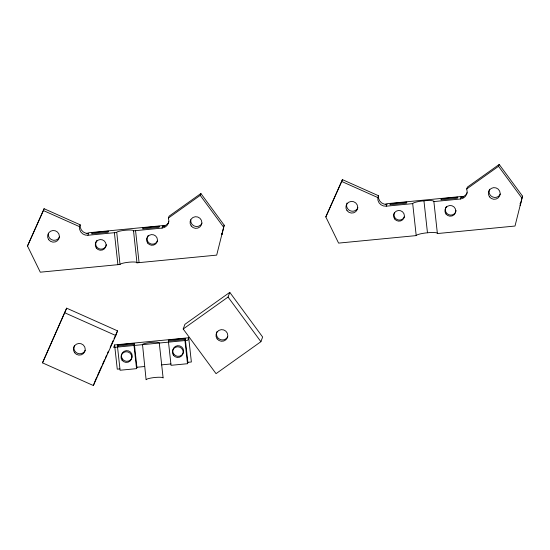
<?xml version="1.0" encoding="UTF-8"?>
<svg xmlns="http://www.w3.org/2000/svg" width="550" height="550" viewBox="0 0 550 550"><rect width="100%" height="100%" fill="white"/><g stroke="black" fill="none" stroke-linecap="round" stroke-linejoin="round"><path stroke-width="0.82" d="M133.451 230.863L162.023 228.092A7.7 7.569 20.2 0 0 168.403 218.041L169.077 216.198L200.894 193.531L224.187 225.197L216.693 255.117L136.971 262.831L133.519 230.78A8.594 1.396 -6.3 0 0 126.177 230.161A8.594 1.396 -6.3 0 0 116.744 232.183L120.01 264.474L40.288 272.188L27.5 246.008L44.089 208.711L80.169 224.799A7.7 7.569 20.2 0 0 88.598 233.427L87.924 235.262A7.7 7.569 20.2 0 1 79.489 226.641L43.409 210.547L44.089 208.711M224.187 225.197L221.897 234.644A3.63 3.568 20.2 0 0 221.946 233.2M386.231 206.188L412.699 203.624A10.67 1.732 -6.3 0 1 423.947 200.791A10.67 1.732 -6.3 0 1 433.868 201.575L460.336 199.018A7.7 7.569 20.2 0 0 466.709 188.959L467.39 187.117L499.207 164.457L522.5 196.123L515.006 226.036L437.388 233.551A10.67 1.732 -6.3 0 0 427.467 232.767A10.67 1.732 -6.3 0 0 416.212 235.599L338.594 243.107L325.813 216.927L342.396 179.63L378.476 195.724A7.7 7.569 20.2 0 0 386.911 204.346L386.231 206.188A7.7 7.569 20.2 0 1 377.802 197.56L341.722 181.472L342.396 179.63M522.5 196.123L520.211 205.562A3.63 3.568 20.2 0 0 520.053 203.424M79.489 226.641L80.169 224.799M42.501 362.856L66.66 308.172L117.535 330.859L115.809 335.548L93.376 385.543L42.501 362.856L66.66 308.172M93.376 385.543L95.102 380.861M114.599 344.933L113.678 347.449L187.777 340.278L188.705 337.762L114.599 344.933L117.267 369.16L119.817 368.913M117.81 344.953L117.418 346.019L133.884 344.424L134.276 343.365L117.81 344.953L117.996 346.624M162.023 228.092L162.704 226.256A7.7 7.569 20.2 0 0 168.912 221.774M117.514 346.857L120.086 370.239L136.551 368.651L136.943 367.586L134.276 343.365M168.403 218.041L200.221 195.374L200.894 193.531M183.198 329.003L184.917 324.314L229.783 292.359L262.625 337.012L260.906 341.694L216.04 373.649L183.198 329.003L228.058 297.048L229.783 292.359M185.24 338.429L184.848 339.494L168.382 341.089L168.774 340.024L185.24 338.429L187.901 362.649L187.509 363.715L171.05 365.31L168.472 341.921M377.802 197.56L378.476 195.724M460.336 199.018L461.01 197.175A7.7 7.569 20.2 0 0 467.225 192.692M466.709 188.959L498.527 166.299L499.207 164.457M27.5 246.008L43.409 210.547M95.453 380.078L96.855 376.949M97.556 375.389L101.757 366.018M102.458 364.451L104.562 359.769M105.263 358.201L106.666 355.08M107.367 353.519L108.419 351.175M110.172 347.27L113.328 340.237M114.029 338.676L117.535 330.859M325.813 216.927L341.722 181.472M120.01 264.474L120.264 264.158A8.594 1.396 -6.3 0 1 129.697 262.137A8.594 1.396 -6.3 0 1 137.032 262.756L136.971 262.831M86.989 233.461L88.846 232.753L162.951 225.583L164.801 225.974M385.296 204.387L387.159 203.672L461.257 196.501L463.533 196.886M162.704 226.256L164.766 226.05M461.01 197.175L463.079 196.976M87.924 235.262L116.49 232.499M136.854 367.263L144.519 366.52M161.556 364.87L170.926 363.962M187.962 362.319L191.366 361.989L188.705 337.762M385.536 204.476L386.911 204.346M87.223 233.558L88.598 233.427M64.934 312.861L115.809 335.548M498.527 166.299L521.819 197.959M200.221 195.374L223.513 227.04M228.058 297.048L260.906 341.694M433.868 201.575L437.388 233.551M423.947 200.791L427.467 232.767M412.699 203.624L416.212 235.599M184.938 340.333L187.509 363.715M135.561 230.656L139.074 262.625M133.973 345.262L136.551 368.651M114.386 232.705L117.906 264.674M456.108 210.623A5.431 5.342 20.2 0 1 448.559 214.624A5.431 5.342 20.2 0 1 446.518 206.346M357.899 207.817A5.926 5.83 20.2 0 1 350.096 210.726A5.926 5.83 20.2 0 1 347.071 202.991M500.356 194.033A5.926 5.83 20.2 0 1 492.559 196.941A5.926 5.83 20.2 0 1 489.534 189.207M106.439 244.667A5.431 5.342 20.2 0 1 98.897 248.669A5.431 5.342 20.2 0 1 96.855 240.398M157.396 241.038A5.431 5.342 20.2 0 1 149.621 243.368A5.431 5.342 20.2 0 1 148.211 235.428M404.353 216.927A5.431 5.342 20.2 0 1 397.203 219.594A5.431 5.342 20.2 0 1 394.433 212.506M202.049 223.114A5.926 5.83 20.2 0 1 190.788 219.746M59.586 236.899A5.926 5.83 20.2 0 1 48.324 233.53M85.236 350.357A5.926 5.83 20.2 0 1 77.44 353.265A5.926 5.83 20.2 0 1 74.415 345.531M227.796 336.538A5.926 5.83 20.2 0 1 220 339.439A5.926 5.83 20.2 0 1 216.968 331.712M92.056 232.774L91.664 233.839L108.13 232.244L108.522 231.179L92.056 232.774M143.021 227.844L142.629 228.903L159.094 227.315L159.486 226.249L143.021 227.844M390.369 203.692L389.978 204.758L406.443 203.163L406.835 202.104L390.369 203.692M441.334 198.763L440.942 199.829L457.408 198.234L457.793 197.168L441.334 198.763M142.498 344.369L146.101 379.734L146.355 379.418A8.594 1.396 -6.3 0 1 155.787 377.396A8.594 1.396 -6.3 0 1 163.123 378.015L159.273 342.959A8.594 1.396 -6.3 0 0 151.931 342.347A8.594 1.396 -6.3 0 0 142.498 344.369M347.036 210.643A5.926 5.83 20.2 0 0 357.218 209.66A5.926 5.83 20.2 0 0 351.168 201.431A5.926 5.83 20.2 0 0 347.036 210.643M445.967 213.971A5.431 5.342 20.2 0 0 455.304 213.063A5.431 5.342 20.2 0 0 449.756 205.521A5.431 5.342 20.2 0 0 445.967 213.971M489.493 196.859A5.926 5.83 20.2 0 0 499.682 195.876A5.926 5.83 20.2 0 0 493.625 187.646A5.926 5.83 20.2 0 0 489.493 196.859M96.298 248.016A5.431 5.342 20.2 0 0 105.634 247.115A5.431 5.342 20.2 0 0 100.086 239.573A5.431 5.342 20.2 0 0 96.298 248.016M147.654 243.045A5.431 5.342 20.2 0 0 156.991 242.144A5.431 5.342 20.2 0 0 151.442 234.603A5.431 5.342 20.2 0 0 147.654 243.045M191.187 225.94A5.926 5.83 20.2 0 0 201.369 224.95A5.926 5.83 20.2 0 0 195.319 216.728A5.926 5.83 20.2 0 0 191.187 225.94M394.611 218.934A5.431 5.342 20.2 0 0 403.947 218.034A5.431 5.342 20.2 0 0 398.399 210.492A5.431 5.342 20.2 0 0 394.611 218.934M48.723 239.724A5.926 5.83 20.2 0 0 58.905 238.734A5.926 5.83 20.2 0 0 52.855 230.512A5.926 5.83 20.2 0 0 48.723 239.724M173.408 355.231A5.431 5.342 20.2 0 0 182.744 354.324A5.431 5.342 20.2 0 0 177.196 346.782A5.431 5.342 20.2 0 0 173.408 355.231M122.052 360.195A5.431 5.342 20.2 0 0 131.388 359.294A5.431 5.342 20.2 0 0 125.84 351.752A5.431 5.342 20.2 0 0 122.052 360.195M74.559 352.681A5.926 5.83 20.2 0 0 84.748 351.697A5.926 5.83 20.2 0 0 78.698 343.468A5.926 5.83 20.2 0 0 74.559 352.681M217.119 338.862A5.926 5.83 20.2 0 0 227.301 337.872A5.926 5.83 20.2 0 0 221.251 329.649A5.926 5.83 20.2 0 0 217.119 338.862M173.814 354.124A5.431 5.342 20.2 0 0 183.15 353.224A5.431 5.342 20.2 0 0 177.602 345.682A5.431 5.342 20.2 0 0 173.814 354.124M122.458 359.095A5.431 5.342 20.2 0 0 131.794 358.188A5.431 5.342 20.2 0 0 126.246 350.646A5.431 5.342 20.2 0 0 122.458 359.095"/></g></svg>
